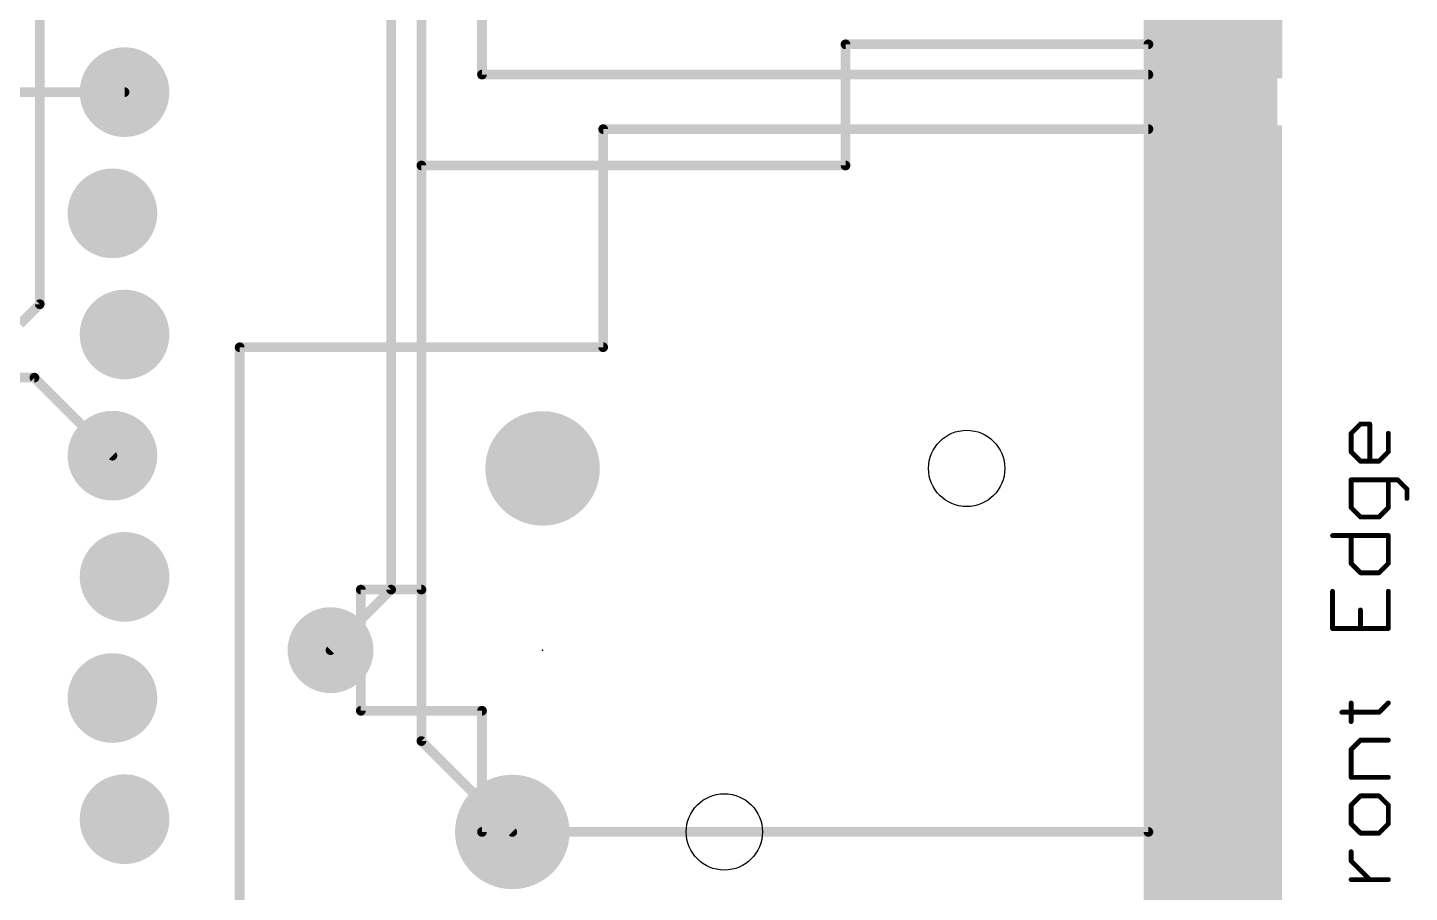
# Model space of a CAD drawing. Extents: x -23 to 84, y -8 to 75.
# Drawn here: x 37.47 to 66.43, y 7.36 to 25.48 of the extents above; entities that cross this region are included whole.
import ezdxf

# ---------------------------------------------------------------- set-up
doc = ezdxf.new("R2010")
doc.units = 0
for name, color, linetype in [('1', 12, 'CONTINUOUS'), ('16', 132, 'CONTINUOUS'), ('17', 110, 'CONTINUOUS'), ('20', 53, 'CONTINUOUS'), ('23', 53, 'CONTINUOUS'), ('39', 12, 'CONTINUOUS'), ('51', 253, 'CONTINUOUS')]:
    doc.layers.add(name, color=color, linetype=linetype)

# ---------------------------------------------------------------- blocks, each defined once
blk = doc.blocks.new('RECT')
blk.add_solid([(-0.5, -0.5), (0.5, -0.5), (-0.5, 0.5), (0.5, 0.5)])
blk = doc.blocks.new('ROUNDP')
at = {"const_width": 0.5}
blk.add_lwpolyline([(0, -0.25, 1), (0, 0.25, 1), (0, -0.25)], format="xyb", dxfattribs=at)

msp = doc.modelspace()

# ---------------------------------------------------------------- linework, layer by layer
at = {"layer": '1', "const_width": 0.2032}
for points in [[(60.96, 0), (60.96, 68.58)], [(37.719, 19.685), (37.719, 41.021)], [(45.72, 10.528), (45.72, 36.69)], [(45.085, 33.655), (45.085, 13.703)], [(37.304, 19.27), (37.719, 19.685)], [(37.6074, 18.1456), (34.6556, 18.1456)], [(37.6074, 18.1456), (39.243, 16.51)], [(45.085, 13.703), (43.815, 12.433)], [(47.625, 8.623), (45.72, 10.528)]]:
    msp.add_lwpolyline(points, dxfattribs=at)
at = {"layer": '1', "const_width": 0.1016}
for points in [[(37.6682, 19.685, 1), (37.7698, 19.685)], [(37.7549, 19.6491, 1), (37.6831, 19.7209)], [(37.6433, 18.1815, 1), (37.5715, 18.1097)], [(37.6074, 18.0948, 1), (37.6074, 18.1964)], [(39.2071, 16.4741, 1), (39.2789, 16.5459)], [(45.0342, 13.703, 1), (45.1358, 13.703)], [(45.1209, 13.6671, 1), (45.0491, 13.7389)], [(43.7791, 12.4689, 1), (43.8509, 12.3971)], [(45.7559, 10.5639, 1), (45.6841, 10.4921)], [(45.6692, 10.528, 1), (45.7708, 10.528)], [(47.5891, 8.5871, 1), (47.6609, 8.6589)]]:
    msp.add_lwpolyline(points, format="xyb", dxfattribs=at)
at = {"layer": '16', "const_width": 0.2032}
for points in [[(60.96, 0), (60.96, 68.58)], [(39.497, 24.13), (25.4, 24.13)]]:
    msp.add_lwpolyline(points, dxfattribs=at)
at = {"layer": '16', "const_width": 0.1016}
msp.add_lwpolyline([(39.497, 24.0792, 1), (39.497, 24.1808)], format="xyb", dxfattribs=at)
at = {"layer": '20', "const_width": 0.2032}
msp.add_lwpolyline([(60.96, 0), (60.96, 68.58)], dxfattribs=at)
at = {"layer": '20'}
for centre in [(57.15, 16.243), (52.07, 8.623)]:
    msp.add_circle(centre, 0.8001, dxfattribs=at)
at = {"layer": '23'}
msp.add_point((48.26, 12.433), dxfattribs=at)
at = {"layer": '39', "const_width": 0.2032}
for points in [[(60.96, 25.133), (54.61, 25.133)], [(54.61, 25.133), (54.61, 22.593)], [(60.96, 8.623), (60.96, 25.133)], [(54.61, 22.593), (45.72, 22.593)], [(45.72, 22.593), (45.72, 13.703)], [(45.72, 13.703), (44.45, 13.703)], [(44.45, 13.703), (44.45, 11.163)], [(44.45, 11.163), (46.99, 11.163)], [(46.99, 11.163), (46.99, 8.623)], [(46.99, 8.623), (60.96, 8.623)]]:
    msp.add_lwpolyline(points, dxfattribs=at)
at = {"layer": '39', "const_width": 0.1016}
for points in [[(54.61, 25.1838, 1), (54.61, 25.0822)], [(54.6608, 25.133, 1), (54.5592, 25.133)], [(61.0108, 25.133, 1), (60.9092, 25.133)], [(60.96, 25.0822, 1), (60.96, 25.1838)], [(45.72, 22.6438, 1), (45.72, 22.5422)], [(45.7708, 22.593, 1), (45.6692, 22.593)], [(54.5592, 22.593, 1), (54.6608, 22.593)], [(54.61, 22.5422, 1), (54.61, 22.6438)], [(44.45, 13.7538, 1), (44.45, 13.6522)], [(44.5008, 13.703, 1), (44.3992, 13.703)], [(45.6692, 13.703, 1), (45.7708, 13.703)], [(45.72, 13.6522, 1), (45.72, 13.7538)], [(44.45, 11.2138, 1), (44.45, 11.1122)], [(44.3992, 11.163, 1), (44.5008, 11.163)], [(47.0408, 11.163, 1), (46.9392, 11.163)], [(46.99, 11.1122, 1), (46.99, 11.2138)], [(46.99, 8.6738, 1), (46.99, 8.5722)], [(60.96, 8.5722, 1), (60.96, 8.6738)], [(46.9392, 8.623, 1), (47.0408, 8.623)], [(60.9092, 8.623, 1), (61.0108, 8.623)]]:
    msp.add_lwpolyline(points, format="xyb", dxfattribs=at)
at = {"layer": '51'}
for points, const_width in [([(46.99, 29.07), (46.99, 24.498)], 0.2032), ([(46.99, 24.498), (60.96, 24.498)], 0.2032), ([(60.96, 23.355), (49.53, 23.355)], 0.2032), ([(49.53, 23.355), (49.53, 18.783)], 0.2032), ([(49.53, 18.783), (41.91, 18.783)], 0.2032), ([(41.91, 18.783), (41.91, 6.083)], 0.2032), ([(65.2096, 16.9791), (65.4045, 17.174)], 0.1016), ([(65.4045, 17.174), (65.5994, 17.174)], 0.1016), ([(65.5994, 17.174), (65.5994, 16.3944)], 0.1016), ([(65.2096, 16.5893), (65.2096, 16.9791)], 0.1016), ([(65.9892, 16.9791), (65.9892, 16.5893)], 0.1016), ([(65.4045, 16.3944), (65.2096, 16.5893)], 0.1016), ([(65.9892, 16.5893), (65.7943, 16.3944)], 0.1016), ([(65.7943, 16.3944), (65.4045, 16.3944)], 0.1016), ([(66.1841, 16.0046), (65.2096, 16.0046)], 0.1016), ([(65.2096, 16.0046), (65.2096, 15.4199)], 0.1016), ([(65.9892, 15.4199), (65.9892, 16.0046)], 0.1016), ([(66.379, 15.8097), (66.1841, 16.0046)], 0.1016), ([(66.379, 15.6148), (66.379, 15.8097)], 0.1016), ([(65.2096, 15.4199), (65.4045, 15.225)], 0.1016), ([(65.7943, 15.225), (65.9892, 15.4199)], 0.1016), ([(65.4045, 15.225), (65.7943, 15.225)], 0.1016), ([(64.8198, 14.8352), (65.9892, 14.8352)], 0.1016), ([(65.2096, 14.2505), (65.2096, 14.8352)], 0.1016), ([(65.9892, 14.8352), (65.9892, 14.2505)], 0.1016), ([(65.4045, 14.0556), (65.2096, 14.2505)], 0.1016), ([(65.9892, 14.2505), (65.7943, 14.0556)], 0.1016), ([(65.7943, 14.0556), (65.4045, 14.0556)], 0.1016), ([(64.8198, 13.6658), (64.8198, 12.8862)], 0.1016), ([(65.9892, 12.8862), (65.9892, 13.6658)], 0.1016), ([(65.4045, 12.8862), (65.4045, 13.276)], 0.1016), ([(64.8198, 12.8862), (65.9892, 12.8862)], 0.1016), ([(65.2096, 10.9372), (65.2096, 11.327)], 0.1016), ([(65.7943, 11.1321), (65.9892, 11.327)], 0.1016), ([(65.0147, 11.1321), (65.7943, 11.1321)], 0.1016), ([(65.2096, 10.3525), (65.4045, 10.5474)], 0.1016), ([(65.4045, 10.5474), (65.9892, 10.5474)], 0.1016), ([(65.2096, 9.7678), (65.2096, 10.3525)], 0.1016), ([(65.9892, 9.7678), (65.2096, 9.7678)], 0.1016), ([(65.4045, 9.378), (65.2096, 9.1831)], 0.1016), ([(65.7943, 9.378), (65.4045, 9.378)], 0.1016), ([(65.9892, 9.1831), (65.7943, 9.378)], 0.1016), ([(65.2096, 9.1831), (65.2096, 8.7933)], 0.1016), ([(65.9892, 8.7933), (65.9892, 9.1831)], 0.1016), ([(65.2096, 8.7933), (65.4045, 8.5984)], 0.1016), ([(65.7943, 8.5984), (65.9892, 8.7933)], 0.1016), ([(65.4045, 8.5984), (65.7943, 8.5984)], 0.1016), ([(65.2096, 8.0137), (65.2096, 8.2086)], 0.1016), ([(65.5994, 7.6239), (65.2096, 8.0137)], 0.1016), ([(65.9892, 7.6239), (65.2096, 7.6239)], 0.1016)]:
    msp.add_lwpolyline(points, dxfattribs=dict(at, const_width=const_width))
for points, const_width in [([(46.99, 24.5488, 1), (46.99, 24.4472)], 0.1016), ([(46.9392, 24.498, 1), (47.0408, 24.498)], 0.1016), ([(60.96, 24.4472, 1), (60.96, 24.5488)], 0.1016), ([(49.53, 23.4058, 1), (49.53, 23.3042)], 0.1016), ([(49.5808, 23.355, 1), (49.4792, 23.355)], 0.1016), ([(60.96, 23.3042, 1), (60.96, 23.4058)], 0.1016), ([(41.91, 18.8338, 1), (41.91, 18.7322)], 0.1016), ([(41.9608, 18.783, 1), (41.8592, 18.783)], 0.1016), ([(49.4792, 18.783, 1), (49.5808, 18.783)], 0.1016), ([(49.53, 18.7322, 1), (49.53, 18.8338)], 0.1016), ([(65.4045, 17.1994, 1), (65.4045, 17.1486)], 0.0508), ([(65.4225, 17.156, 1), (65.3865, 17.1919)], 0.0508), ([(65.6248, 17.174, 1), (65.574, 17.174)], 0.0508), ([(65.5994, 17.1486, 1), (65.5994, 17.1994)], 0.0508), ([(65.235, 16.9791, 1), (65.1842, 16.9791)], 0.0508), ([(65.1916, 16.997, 1), (65.2276, 16.9611)], 0.0508), ([(66.0146, 16.9791, 1), (65.9638, 16.9791)], 0.0508), ([(65.2276, 16.6072, 1), (65.1916, 16.5713)], 0.0508), ([(65.1842, 16.5893, 1), (65.235, 16.5893)], 0.0508), ([(65.9638, 16.5893, 1), (66.0146, 16.5893)], 0.0508), ([(66.0072, 16.5713, 1), (65.9712, 16.6072)], 0.0508), ([(65.4045, 16.4198, 1), (65.4045, 16.369)], 0.0508), ([(65.3865, 16.3764, 1), (65.4225, 16.4123)], 0.0508), ([(65.574, 16.3944, 1), (65.6248, 16.3944)], 0.0508), ([(65.7763, 16.4123, 1), (65.8123, 16.3764)], 0.0508), ([(65.7943, 16.369, 1), (65.7943, 16.4198)], 0.0508), ([(65.2096, 16.03, 1), (65.2096, 15.9792)], 0.0508), ([(65.235, 16.0046, 1), (65.1842, 16.0046)], 0.0508), ([(66.0146, 16.0046, 1), (65.9638, 16.0046)], 0.0508), ([(66.2021, 16.0225, 1), (66.1661, 15.9866)], 0.0508), ([(66.1841, 15.9792, 1), (66.1841, 16.03)], 0.0508), ([(66.4044, 15.8097, 1), (66.3536, 15.8097)], 0.0508), ([(66.361, 15.7917, 1), (66.397, 15.8276)], 0.0508), ([(65.2276, 15.4378, 1), (65.1916, 15.4019)], 0.0508), ([(65.1842, 15.4199, 1), (65.235, 15.4199)], 0.0508), ([(65.9638, 15.4199, 1), (66.0146, 15.4199)], 0.0508), ([(66.0072, 15.4019, 1), (65.9712, 15.4378)], 0.0508), ([(66.3536, 15.6148, 1), (66.4044, 15.6148)], 0.0508), ([(65.4045, 15.2504, 1), (65.4045, 15.1996)], 0.0508), ([(65.3865, 15.207, 1), (65.4225, 15.2429)], 0.0508), ([(65.7763, 15.2429, 1), (65.8123, 15.207)], 0.0508), ([(65.7943, 15.1996, 1), (65.7943, 15.2504)], 0.0508), ([(64.8198, 14.8606, 1), (64.8198, 14.8098)], 0.0508), ([(65.235, 14.8352, 1), (65.1842, 14.8352)], 0.0508), ([(66.0146, 14.8352, 1), (65.9638, 14.8352)], 0.0508), ([(65.9892, 14.8098, 1), (65.9892, 14.8606)], 0.0508), ([(65.2276, 14.2684, 1), (65.1916, 14.2325)], 0.0508), ([(65.1842, 14.2505, 1), (65.235, 14.2505)], 0.0508), ([(65.9638, 14.2505, 1), (66.0146, 14.2505)], 0.0508), ([(66.0072, 14.2325, 1), (65.9712, 14.2684)], 0.0508), ([(65.4045, 14.081, 1), (65.4045, 14.0302)], 0.0508), ([(65.3865, 14.0376, 1), (65.4225, 14.0735)], 0.0508), ([(65.7763, 14.0735, 1), (65.8123, 14.0376)], 0.0508), ([(65.7943, 14.0302, 1), (65.7943, 14.081)], 0.0508), ([(64.8452, 13.6658, 1), (64.7944, 13.6658)], 0.0508), ([(66.0146, 13.6658, 1), (65.9638, 13.6658)], 0.0508), ([(65.4299, 13.276, 1), (65.3791, 13.276)], 0.0508), ([(64.8198, 12.9116, 1), (64.8198, 12.8608)], 0.0508), ([(64.7944, 12.8862, 1), (64.8452, 12.8862)], 0.0508), ([(65.3791, 12.8862, 1), (65.4299, 12.8862)], 0.0508), ([(65.9638, 12.8862, 1), (66.0146, 12.8862)], 0.0508), ([(65.9892, 12.8608, 1), (65.9892, 12.9116)], 0.0508), ([(65.235, 11.327, 1), (65.1842, 11.327)], 0.0508), ([(66.0072, 11.309, 1), (65.9712, 11.345)], 0.0508), ([(65.0147, 11.1575, 1), (65.0147, 11.1067)], 0.0508), ([(65.7763, 11.1501, 1), (65.8123, 11.1141)], 0.0508), ([(65.7943, 11.1067, 1), (65.7943, 11.1575)], 0.0508), ([(65.1842, 10.9372, 1), (65.235, 10.9372)], 0.0508), ([(65.4045, 10.5728, 1), (65.4045, 10.522)], 0.0508), ([(65.4225, 10.5294, 1), (65.3865, 10.5654)], 0.0508), ([(65.9892, 10.522, 1), (65.9892, 10.5728)], 0.0508), ([(65.1916, 10.3705, 1), (65.2276, 10.3345)], 0.0508), ([(65.235, 10.3525, 1), (65.1842, 10.3525)], 0.0508), ([(65.2096, 9.7932, 1), (65.2096, 9.7424)], 0.0508), ([(65.1842, 9.7678, 1), (65.235, 9.7678)], 0.0508), ([(65.9892, 9.7424, 1), (65.9892, 9.7932)], 0.0508), ([(65.4045, 9.4034, 1), (65.4045, 9.3526)], 0.0508), ([(65.4225, 9.36, 1), (65.3865, 9.396)], 0.0508), ([(65.8123, 9.396, 1), (65.7763, 9.36)], 0.0508), ([(65.7943, 9.3526, 1), (65.7943, 9.4034)], 0.0508), ([(65.1916, 9.2011, 1), (65.2276, 9.1651)], 0.0508), ([(65.235, 9.1831, 1), (65.1842, 9.1831)], 0.0508), ([(66.0146, 9.1831, 1), (65.9638, 9.1831)], 0.0508), ([(65.9712, 9.1651, 1), (66.0072, 9.2011)], 0.0508), ([(65.2276, 8.8113, 1), (65.1916, 8.7753)], 0.0508), ([(65.1842, 8.7933, 1), (65.235, 8.7933)], 0.0508), ([(65.9638, 8.7933, 1), (66.0146, 8.7933)], 0.0508), ([(66.0072, 8.7753, 1), (65.9712, 8.8113)], 0.0508), ([(65.4045, 8.6238, 1), (65.4045, 8.573)], 0.0508), ([(65.3865, 8.5804, 1), (65.4225, 8.6164)], 0.0508), ([(65.7763, 8.6164, 1), (65.8123, 8.5804)], 0.0508), ([(65.7943, 8.573, 1), (65.7943, 8.6238)], 0.0508), ([(65.235, 8.2086, 1), (65.1842, 8.2086)], 0.0508), ([(65.2276, 8.0317, 1), (65.1916, 7.9957)], 0.0508), ([(65.1842, 8.0137, 1), (65.235, 8.0137)], 0.0508), ([(65.2096, 7.6493, 1), (65.2096, 7.5985)], 0.0508), ([(65.5814, 7.6059, 1), (65.6174, 7.6419)], 0.0508), ([(65.9892, 7.5985, 1), (65.9892, 7.6493)], 0.0508)]:
    msp.add_lwpolyline(points, format="xyb", dxfattribs=dict(at, const_width=const_width))

# ---------------------------------------------------------------- block references
at = {"layer": '17', "xscale": 1.8796, "yscale": 1.8796}
for p in [(39.497, 24.13), (39.497, 24.13), (39.243, 21.59), (39.243, 21.59), (39.497, 19.05), (39.497, 19.05), (39.243, 16.51), (39.243, 16.51), (39.497, 13.97), (39.497, 13.97), (39.243, 11.43), (39.243, 11.43), (39.497, 8.89), (39.497, 8.89)]:
    msp.add_blockref('ROUNDP', p, dxfattribs=at)
at = {"layer": '17', "rotation": 270}
for p, xscale, yscale in [((48.26, 16.243), 2.4003, 2.4003), ((48.26, 16.243), 2.4003, 2.4003), ((43.815, 12.433), 1.8, 1.8), ((43.815, 12.433), 1.8, 1.8), ((47.625, 8.623), 2.4003, 2.4003), ((47.625, 8.623), 2.4003, 2.4003)]:
    msp.add_blockref('ROUNDP', p, dxfattribs=dict(at, xscale=xscale, yscale=yscale))
at = {"layer": '51', "rotation": 270}
for p, xscale, yscale in [((62.31, 35.27), 25.3, 2.7), ((62.32, 35.42), 22, 2.9), ((62.31, 12.283), 25.3, 2.7), ((39.37, 24.13), 0.508, 0.508), ((62.31, 12.433), 22, 2.9), ((39.37, 21.59), 0.508, 0.508), ((39.37, 19.05), 0.508, 0.508), ((39.37, 16.51), 0.508, 0.508), ((39.37, 13.97), 0.508, 0.508), ((39.37, 11.43), 0.508, 0.508), ((39.37, 8.89), 0.508, 0.508)]:
    msp.add_blockref('RECT', p, dxfattribs=dict(at, xscale=xscale, yscale=yscale))

doc.saveas('drawing.dxf')
